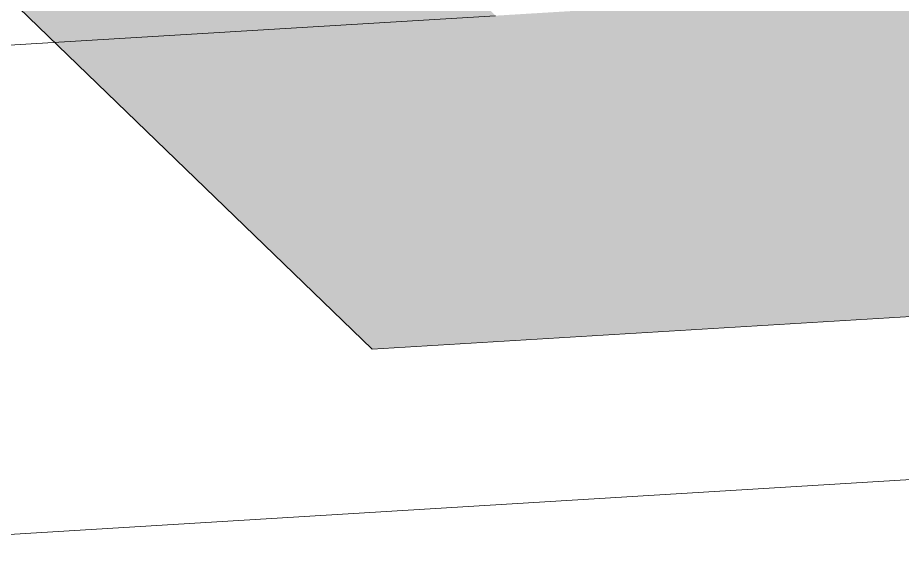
# Model space of a CAD drawing. Header units: metres. Extents: x 0 to 4415, y 1197 to 2590.
# Drawn here: x 1894.349 to 1897.066, y 1306.938 to 1308.612 of the extents above; entities that cross this region are included whole.
import ezdxf

# ---------------------------------------------------------------- set-up
doc = ezdxf.new("R2010")
doc.units = ezdxf.units.M
doc.linetypes.add('AXES', pattern=[2, 1.25, -0.25, 0.25, -0.25])
doc.layers.add('A_TRAM', color=10, linetype='AXES', lineweight=15)
doc.layers.add('gris', color=251, linetype='Continuous', lineweight=9)

msp = doc.modelspace()

# ---------------------------------------------------------------- hatches: boundary and pattern name
at = {"layer": 'gris'}
h = msp.add_hatch(dxfattribs=at)
h.set_pattern_fill('AR-HBONE', color=256, scale=0.001)
h.set_pattern_definition([(45, (831.64723, 18.24039), (5e-17, 0.143684098), [0.3048, -0.1016]), (135, (831.71908, 18.31224), (5e-17, 0.143684098), [0.3048, -0.1016])])
h.paths.add_polyline_path([(1914.0623, 1308.7223), (1914.0623, 1309.7242), (1895.8166, 1308.6179), (1892.9056, 1311.4342), (1893.422, 1330.0072), (1892.4216, 1330.0072), (1891.8937, 1311.0217), (1895.4377, 1307.5931)])

# ---------------------------------------------------------------- linework, layer by layer
at = {"layer": 'A_TRAM', "color": 1, "ltscale": 5}
msp.add_lwpolyline([(1892.9056, 1311.4342), (1892.8222, 1308.4354), (1895.8166, 1308.6179)], dxfattribs=at)
at = {"layer": 'gris'}
for p in [(1891.8937, 1311.0217), (1926.8568, 1309.4981)]:
    msp.add_line(p, (1895.4377, 1307.5931), dxfattribs=at)
msp.add_lwpolyline([(1929.7103, 1325.9072), (1933.1815, 1325.9072, -0.419981), (1934.6812, 1324.3777), (1934.4426, 1312.2337, -0.390816), (1931.6257, 1309.2982), (1892.9135, 1306.9381)], format="xyb", dxfattribs=at)

doc.saveas('drawing.dxf')
